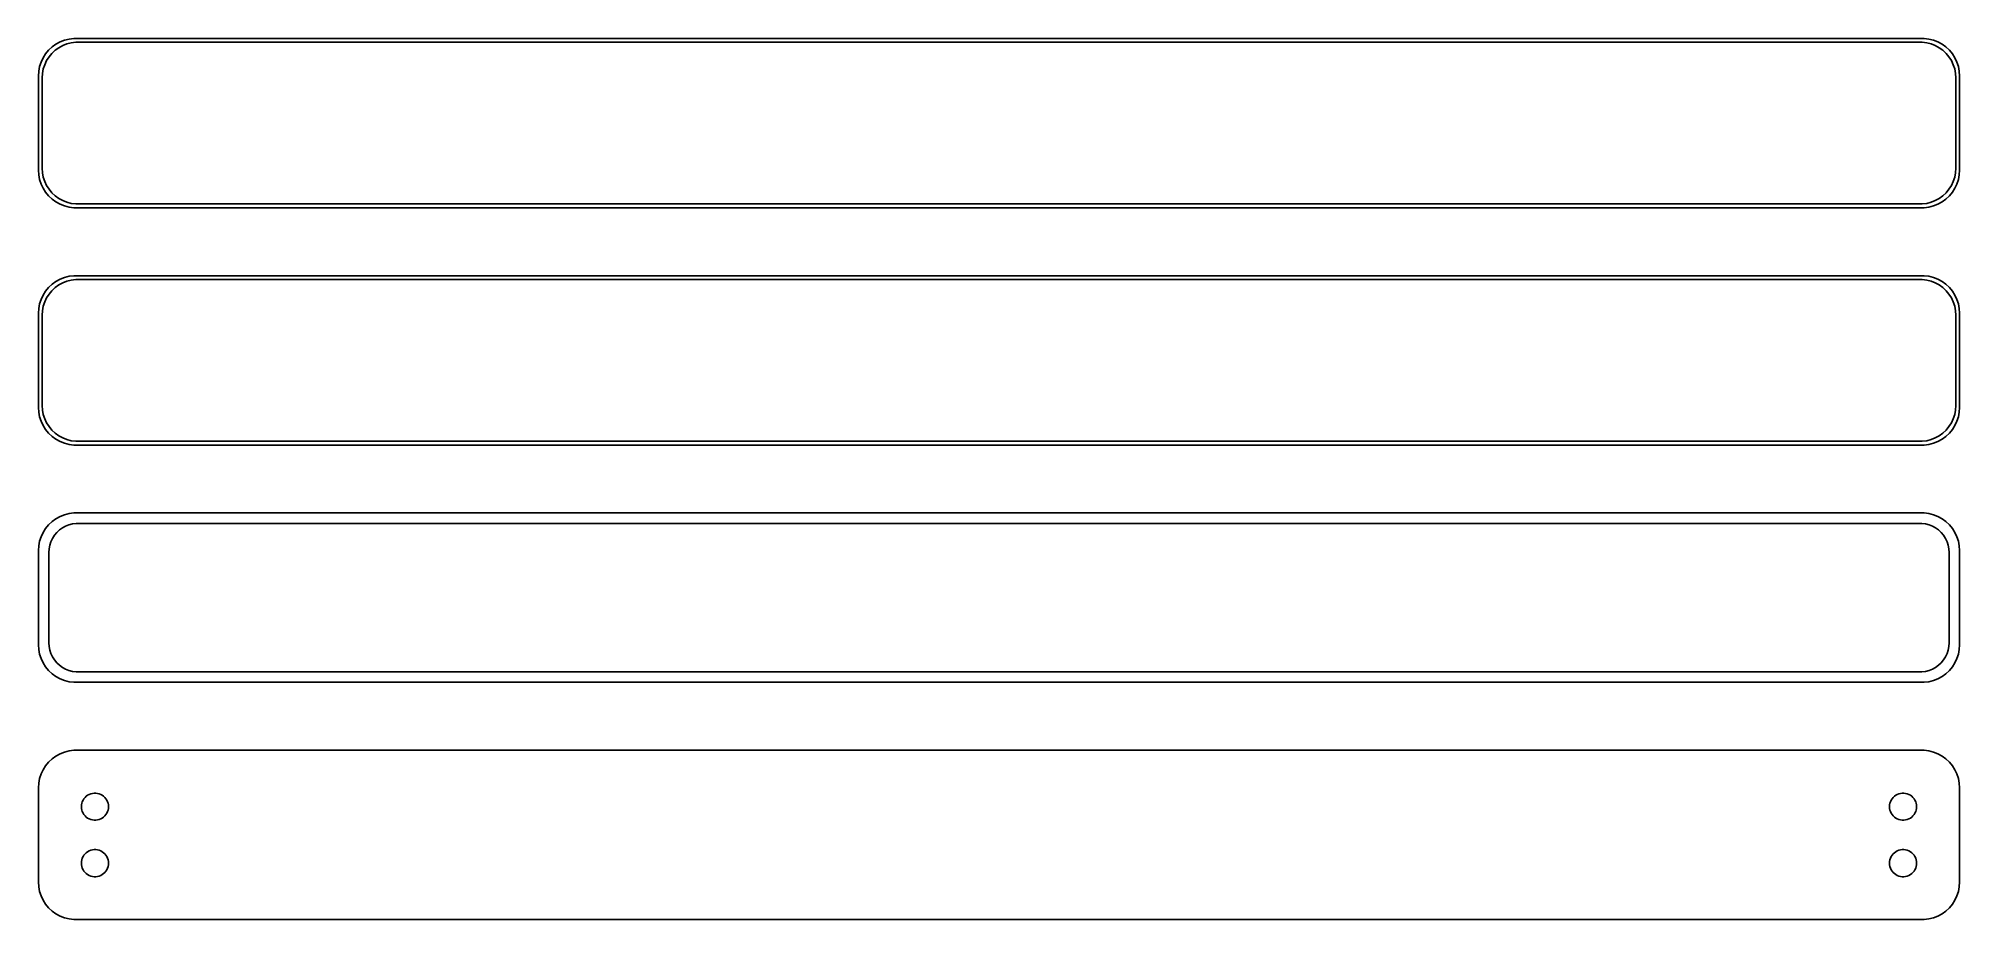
# Model space of a CAD drawing. Header units: metres. Extents: x -128 to 128, y 83 to 200.
import ezdxf

# ---------------------------------------------------------------- set-up
doc = ezdxf.new("R2010")
doc.units = ezdxf.units.M

msp = doc.modelspace()

# ---------------------------------------------------------------- linework, layer by layer
for p, q in [((-125.687, 199.103), (-126.145, 198.673)), ((-125.179, 199.472), (-125.687, 199.103)), ((-125.278, 198.66), (-124.795, 199.011)), ((-124.629, 199.774), (-125.179, 199.472)), ((-124.795, 199.011), (-124.272, 199.298)), ((-124.045, 200.005), (-124.629, 199.774)), ((-124.272, 199.298), (-123.718, 199.518)), ((-123.437, 200.161), (-124.045, 200.005)), ((-123.718, 199.518), (-123.14, 199.666)), ((-122.814, 200.24), (-123.437, 200.161)), ((-123.14, 199.666), (-122.548, 199.741)), ((122.814, 200.24), (-122.814, 200.24)), ((-122.548, 199.741), (122.548, 199.741)), ((122.548, 199.741), (123.14, 199.666)), ((123.437, 200.161), (122.814, 200.24)), ((123.14, 199.666), (123.718, 199.518)), ((124.045, 200.005), (123.437, 200.161)), ((123.718, 199.518), (124.272, 199.298)), ((124.629, 199.774), (124.045, 200.005)), ((124.272, 199.298), (124.795, 199.011)), ((125.179, 199.472), (124.629, 199.774)), ((124.795, 199.011), (125.278, 198.66)), ((125.687, 199.103), (125.179, 199.472)), ((126.145, 198.673), (125.687, 199.103)), ((-127.343, 196.493), (-127.461, 195.877)), ((-127.149, 197.091), (-127.343, 196.493)), ((-126.882, 197.659), (-127.149, 197.091)), ((-126.545, 198.189), (-126.882, 197.659)), ((-126.851, 196.181), (-126.666, 196.749)), ((-126.666, 196.749), (-126.412, 197.288)), ((-126.145, 198.673), (-126.545, 198.189)), ((-126.412, 197.288), (-126.093, 197.792)), ((-126.093, 197.792), (-125.713, 198.252)), ((-125.713, 198.252), (-125.278, 198.66)), ((125.278, 198.66), (125.713, 198.252)), ((125.713, 198.252), (126.093, 197.792)), ((126.093, 197.792), (126.412, 197.288)), ((126.545, 198.189), (126.145, 198.673)), ((126.412, 197.288), (126.666, 196.749)), ((126.882, 197.659), (126.545, 198.189)), ((126.666, 196.749), (126.851, 196.181)), ((127.149, 197.091), (126.882, 197.659)), ((127.343, 196.493), (127.149, 197.091)), ((127.461, 195.877), (127.343, 196.493)), ((-127.461, 195.877), (-127.5, 195.25)), ((-127.5, 195.25), (-127.5, 182.75)), ((-127, 195), (-126.963, 195.595)), ((-127, 183), (-127, 195)), ((-126.963, 195.595), (-126.851, 196.181)), ((126.851, 196.181), (126.963, 195.595)), ((126.963, 195.595), (127, 195)), ((127, 195), (127, 183)), ((127.5, 195.25), (127.461, 195.877)), ((127.5, 182.75), (127.5, 195.25)), ((-127.5, 182.75), (-127.461, 182.123)), ((-127.461, 182.123), (-127.343, 181.507)), ((-127.343, 181.507), (-127.149, 180.909)), ((-126.963, 182.405), (-127, 183)), ((-126.851, 181.819), (-126.963, 182.405)), ((-126.666, 181.251), (-126.851, 181.819)), ((-126.412, 180.712), (-126.666, 181.251)), ((126.666, 181.251), (126.412, 180.712)), ((126.851, 181.819), (126.666, 181.251)), ((126.963, 182.405), (126.851, 181.819)), ((127, 183), (126.963, 182.405)), ((127.149, 180.909), (127.343, 181.507)), ((127.343, 181.507), (127.461, 182.123)), ((127.461, 182.123), (127.5, 182.75)), ((-127.149, 180.909), (-126.882, 180.341)), ((-126.882, 180.341), (-126.545, 179.811)), ((-126.545, 179.811), (-126.145, 179.327)), ((-126.093, 180.208), (-126.412, 180.712)), ((-126.145, 179.327), (-125.687, 178.897)), ((-125.713, 179.748), (-126.093, 180.208)), ((-125.278, 179.34), (-125.713, 179.748)), ((-125.687, 178.897), (-125.179, 178.528)), ((-124.795, 178.989), (-125.278, 179.34)), ((-125.179, 178.528), (-124.629, 178.226)), ((-124.272, 178.702), (-124.795, 178.989)), ((-123.718, 178.482), (-124.272, 178.702)), ((124.272, 178.702), (123.718, 178.482)), ((124.795, 178.989), (124.272, 178.702)), ((124.629, 178.226), (125.179, 178.528)), ((125.278, 179.34), (124.795, 178.989)), ((125.179, 178.528), (125.687, 178.897)), ((125.713, 179.748), (125.278, 179.34)), ((125.687, 178.897), (126.145, 179.327)), ((126.093, 180.208), (125.713, 179.748)), ((126.412, 180.712), (126.093, 180.208)), ((126.145, 179.327), (126.545, 179.811)), ((126.545, 179.811), (126.882, 180.341)), ((126.882, 180.341), (127.149, 180.909)), ((-124.629, 178.226), (-124.045, 177.995)), ((-124.045, 177.995), (-123.437, 177.839)), ((-123.14, 178.334), (-123.718, 178.482)), ((-123.437, 177.839), (-122.814, 177.76)), ((-122.548, 178.259), (-123.14, 178.334)), ((-122.814, 177.76), (122.814, 177.76)), ((122.548, 178.259), (-122.548, 178.259)), ((123.14, 178.334), (122.548, 178.259)), ((122.814, 177.76), (123.437, 177.839)), ((123.718, 178.482), (123.14, 178.334)), ((123.437, 177.839), (124.045, 177.995)), ((124.045, 177.995), (124.629, 178.226)), ((-124.045, 168.505), (-124.629, 168.274)), ((-123.437, 168.661), (-124.045, 168.505)), ((-122.814, 168.74), (-123.437, 168.661)), ((122.814, 168.74), (-122.814, 168.74)), ((123.437, 168.661), (122.814, 168.74)), ((124.045, 168.505), (123.437, 168.661)), ((124.629, 168.274), (124.045, 168.505)), ((-126.882, 166.159), (-127.149, 165.591)), ((-126.545, 166.689), (-126.882, 166.159)), ((-126.666, 165.249), (-126.412, 165.788)), ((-126.145, 167.173), (-126.545, 166.689)), ((-126.412, 165.788), (-126.093, 166.292)), ((-125.687, 167.603), (-126.145, 167.173)), ((-126.093, 166.292), (-125.713, 166.752)), ((-125.713, 166.752), (-125.278, 167.16)), ((-125.179, 167.972), (-125.687, 167.603)), ((-125.278, 167.16), (-124.795, 167.511)), ((-124.629, 168.274), (-125.179, 167.972)), ((-124.795, 167.511), (-124.272, 167.798)), ((-124.272, 167.798), (-123.718, 168.018)), ((-123.718, 168.018), (-123.14, 168.166)), ((-123.14, 168.166), (-122.548, 168.241)), ((-122.548, 168.241), (122.548, 168.241)), ((122.548, 168.241), (123.14, 168.166)), ((123.14, 168.166), (123.718, 168.018)), ((123.718, 168.018), (124.272, 167.798)), ((124.272, 167.798), (124.795, 167.511)), ((125.179, 167.972), (124.629, 168.274)), ((124.795, 167.511), (125.278, 167.16)), ((125.687, 167.603), (125.179, 167.972)), ((125.278, 167.16), (125.713, 166.752)), ((126.145, 167.173), (125.687, 167.603)), ((125.713, 166.752), (126.093, 166.292)), ((126.093, 166.292), (126.412, 165.788)), ((126.545, 166.689), (126.145, 167.173)), ((126.412, 165.788), (126.666, 165.249)), ((126.882, 166.159), (126.545, 166.689)), ((127.149, 165.591), (126.882, 166.159)), ((-127.461, 164.377), (-127.5, 163.75)), ((-127.5, 163.75), (-127.5, 151.25)), ((-127.343, 164.993), (-127.461, 164.377)), ((-127.149, 165.591), (-127.343, 164.993)), ((-127, 163.5), (-126.963, 164.095)), ((-127, 151.5), (-127, 163.5)), ((-126.963, 164.095), (-126.851, 164.681)), ((-126.851, 164.681), (-126.666, 165.249)), ((126.666, 165.249), (126.851, 164.681)), ((126.851, 164.681), (126.963, 164.095)), ((126.963, 164.095), (127, 163.5)), ((127, 163.5), (127, 151.5)), ((127.343, 164.993), (127.149, 165.591)), ((127.461, 164.377), (127.343, 164.993)), ((127.5, 163.75), (127.461, 164.377)), ((127.5, 151.25), (127.5, 163.75)), ((-127.5, 151.25), (-127.461, 150.623)), ((-127.461, 150.623), (-127.343, 150.007)), ((-126.963, 150.905), (-127, 151.5)), ((-126.851, 150.319), (-126.963, 150.905)), ((126.963, 150.905), (126.851, 150.319)), ((127, 151.5), (126.963, 150.905)), ((127.343, 150.007), (127.461, 150.623)), ((127.461, 150.623), (127.5, 151.25)), ((-127.343, 150.007), (-127.149, 149.409)), ((-127.149, 149.409), (-126.882, 148.841)), ((-126.882, 148.841), (-126.545, 148.311)), ((-126.666, 149.751), (-126.851, 150.319)), ((-126.412, 149.212), (-126.666, 149.751)), ((-126.545, 148.311), (-126.145, 147.827)), ((-126.093, 148.708), (-126.412, 149.212)), ((-125.713, 148.248), (-126.093, 148.708)), ((-125.278, 147.84), (-125.713, 148.248)), ((125.713, 148.248), (125.278, 147.84)), ((126.093, 148.708), (125.713, 148.248)), ((126.412, 149.212), (126.093, 148.708)), ((126.145, 147.827), (126.545, 148.311)), ((126.666, 149.751), (126.412, 149.212)), ((126.545, 148.311), (126.882, 148.841)), ((126.851, 150.319), (126.666, 149.751)), ((126.882, 148.841), (127.149, 149.409)), ((127.149, 149.409), (127.343, 150.007)), ((-126.145, 147.827), (-125.687, 147.397)), ((-125.687, 147.397), (-125.179, 147.028)), ((-124.795, 147.489), (-125.278, 147.84)), ((-125.179, 147.028), (-124.629, 146.726)), ((-124.272, 147.202), (-124.795, 147.489)), ((-124.629, 146.726), (-124.045, 146.495)), ((-123.718, 146.982), (-124.272, 147.202)), ((-124.045, 146.495), (-123.437, 146.339)), ((-123.14, 146.834), (-123.718, 146.982)), ((-123.437, 146.339), (-122.814, 146.26)), ((-122.548, 146.759), (-123.14, 146.834)), ((-122.814, 146.26), (122.814, 146.26)), ((122.548, 146.759), (-122.548, 146.759)), ((123.14, 146.834), (122.548, 146.759)), ((122.814, 146.26), (123.437, 146.339)), ((123.718, 146.982), (123.14, 146.834)), ((123.437, 146.339), (124.045, 146.495)), ((124.272, 147.202), (123.718, 146.982)), ((124.045, 146.495), (124.629, 146.726)), ((124.795, 147.489), (124.272, 147.202)), ((124.629, 146.726), (125.179, 147.028)), ((125.278, 147.84), (124.795, 147.489)), ((125.179, 147.028), (125.687, 147.397)), ((125.687, 147.397), (126.145, 147.827)), ((-126.545, 135.189), (-126.882, 134.659)), ((-126.145, 135.673), (-126.545, 135.189)), ((-125.687, 136.103), (-126.145, 135.673)), ((-125.179, 136.472), (-125.687, 136.103)), ((-124.629, 136.774), (-125.179, 136.472)), ((-124.716, 134.981), (-124.323, 135.267)), ((-124.045, 137.005), (-124.629, 136.774)), ((-124.323, 135.267), (-123.898, 135.501)), ((-123.437, 137.161), (-124.045, 137.005)), ((-123.898, 135.501), (-123.446, 135.68)), ((-123.446, 135.68), (-122.975, 135.801)), ((-122.814, 137.24), (-123.437, 137.161)), ((-122.975, 135.801), (-122.493, 135.862)), ((122.814, 137.24), (-122.814, 137.24)), ((-122.493, 135.862), (122.493, 135.862)), ((122.493, 135.862), (122.975, 135.801)), ((123.437, 137.161), (122.814, 137.24)), ((122.975, 135.801), (123.446, 135.68)), ((124.045, 137.005), (123.437, 137.161)), ((123.446, 135.68), (123.898, 135.501)), ((123.898, 135.501), (124.323, 135.267)), ((124.629, 136.774), (124.045, 137.005)), ((124.323, 135.267), (124.716, 134.981)), ((125.179, 136.472), (124.629, 136.774)), ((125.687, 136.103), (125.179, 136.472)), ((126.145, 135.673), (125.687, 136.103)), ((126.545, 135.189), (126.145, 135.673)), ((126.882, 134.659), (126.545, 135.189)), ((-127.461, 132.877), (-127.5, 132.25)), ((-127.343, 133.493), (-127.461, 132.877)), ((-127.149, 134.091), (-127.343, 133.493)), ((-126.882, 134.659), (-127.149, 134.091)), ((-126.089, 132.485), (-125.998, 132.962)), ((-125.998, 132.962), (-125.848, 133.424)), ((-125.848, 133.424), (-125.641, 133.864)), ((-125.641, 133.864), (-125.38, 134.274)), ((-125.38, 134.274), (-125.071, 134.649)), ((-125.071, 134.649), (-124.716, 134.981)), ((124.716, 134.981), (125.071, 134.649)), ((125.071, 134.649), (125.38, 134.274)), ((125.38, 134.274), (125.641, 133.864)), ((125.641, 133.864), (125.848, 133.424)), ((125.848, 133.424), (125.998, 132.962)), ((125.998, 132.962), (126.089, 132.485)), ((127.149, 134.091), (126.882, 134.659)), ((127.343, 133.493), (127.149, 134.091)), ((127.461, 132.877), (127.343, 133.493)), ((127.5, 132.25), (127.461, 132.877)), ((-127.5, 132.25), (-127.5, 119.75)), ((-126.119, 132), (-126.089, 132.485)), ((-126.119, 120), (-126.119, 132)), ((126.089, 132.485), (126.119, 132)), ((126.119, 132), (126.119, 120)), ((127.5, 119.75), (127.5, 132.25)), ((-126.089, 119.515), (-126.119, 120)), ((126.119, 120), (126.089, 119.515)), ((-127.5, 119.75), (-127.461, 119.123)), ((-127.461, 119.123), (-127.343, 118.507)), ((-127.343, 118.507), (-127.149, 117.909)), ((-127.149, 117.909), (-126.882, 117.341)), ((-126.882, 117.341), (-126.545, 116.811)), ((-125.998, 119.038), (-126.089, 119.515)), ((-125.848, 118.576), (-125.998, 119.038)), ((-125.641, 118.136), (-125.848, 118.576)), ((-125.38, 117.726), (-125.641, 118.136)), ((-125.071, 117.351), (-125.38, 117.726)), ((-124.716, 117.019), (-125.071, 117.351)), ((125.071, 117.351), (124.716, 117.019)), ((125.38, 117.726), (125.071, 117.351)), ((125.641, 118.136), (125.38, 117.726)), ((125.848, 118.576), (125.641, 118.136)), ((125.998, 119.038), (125.848, 118.576)), ((126.089, 119.515), (125.998, 119.038)), ((126.545, 116.811), (126.882, 117.341)), ((126.882, 117.341), (127.149, 117.909)), ((127.149, 117.909), (127.343, 118.507)), ((127.343, 118.507), (127.461, 119.123)), ((127.461, 119.123), (127.5, 119.75)), ((-126.545, 116.811), (-126.145, 116.327)), ((-126.145, 116.327), (-125.687, 115.897)), ((-125.687, 115.897), (-125.179, 115.528)), ((-125.179, 115.528), (-124.629, 115.226)), ((-124.323, 116.733), (-124.716, 117.019)), ((-124.629, 115.226), (-124.045, 114.995)), ((-123.898, 116.499), (-124.323, 116.733)), ((-124.045, 114.995), (-123.437, 114.839)), ((-123.446, 116.32), (-123.898, 116.499)), ((-122.975, 116.199), (-123.446, 116.32)), ((-123.437, 114.839), (-122.814, 114.76)), ((-122.493, 116.138), (-122.975, 116.199)), ((-122.814, 114.76), (122.814, 114.76)), ((122.493, 116.138), (-122.493, 116.138)), ((122.975, 116.199), (122.493, 116.138)), ((122.814, 114.76), (123.437, 114.839)), ((123.446, 116.32), (122.975, 116.199)), ((123.437, 114.839), (124.045, 114.995)), ((123.898, 116.499), (123.446, 116.32)), ((124.323, 116.733), (123.898, 116.499)), ((124.045, 114.995), (124.629, 115.226)), ((124.716, 117.019), (124.323, 116.733)), ((124.629, 115.226), (125.179, 115.528)), ((125.179, 115.528), (125.687, 115.897)), ((125.687, 115.897), (126.145, 116.327)), ((126.145, 116.327), (126.545, 116.811)), ((-125.687, 104.603), (-126.145, 104.173)), ((-125.179, 104.972), (-125.687, 104.603)), ((-124.629, 105.274), (-125.179, 104.972)), ((-124.045, 105.505), (-124.629, 105.274)), ((-123.437, 105.661), (-124.045, 105.505)), ((-122.814, 105.74), (-123.437, 105.661)), ((122.814, 105.74), (-122.814, 105.74)), ((123.437, 105.661), (122.814, 105.74)), ((124.045, 105.505), (123.437, 105.661)), ((124.629, 105.274), (124.045, 105.505)), ((125.179, 104.972), (124.629, 105.274)), ((125.687, 104.603), (125.179, 104.972)), ((126.145, 104.173), (125.687, 104.603)), ((-127.149, 102.591), (-127.343, 101.993)), ((-126.882, 103.159), (-127.149, 102.591)), ((-126.545, 103.689), (-126.882, 103.159)), ((-126.145, 104.173), (-126.545, 103.689)), ((126.545, 103.689), (126.145, 104.173)), ((126.882, 103.159), (126.545, 103.689)), ((127.149, 102.591), (126.882, 103.159)), ((127.343, 101.993), (127.149, 102.591)), ((-127.461, 101.377), (-127.5, 100.75)), ((-127.5, 100.75), (-127.5, 88.25)), ((-127.343, 101.993), (-127.461, 101.377)), ((-121.456, 99.308), (-121.312, 99.4822)), ((-121.312, 99.4822), (-121.147, 99.6369)), ((-121.147, 99.6369), (-120.964, 99.7698)), ((-120.964, 99.7698), (-120.766, 99.8787)), ((-120.766, 99.8787), (-120.556, 99.9619)), ((-120.556, 99.9619), (-120.337, 100.018)), ((-120.337, 100.018), (-120.113, 100.046)), ((-120.113, 100.046), (-119.887, 100.046)), ((-119.887, 100.046), (-119.663, 100.018)), ((-119.663, 100.018), (-119.444, 99.9619)), ((-119.444, 99.9619), (-119.234, 99.8787)), ((-119.234, 99.8787), (-119.036, 99.7698)), ((-119.036, 99.7698), (-118.853, 99.6369)), ((-118.853, 99.6369), (-118.688, 99.4822)), ((-118.688, 99.4822), (-118.544, 99.308)), ((118.544, 99.308), (118.688, 99.4822)), ((118.688, 99.4822), (118.853, 99.6369)), ((118.853, 99.6369), (119.036, 99.7698)), ((119.036, 99.7698), (119.234, 99.8787)), ((119.234, 99.8787), (119.444, 99.9619)), ((119.444, 99.9619), (119.663, 100.018)), ((119.663, 100.018), (119.887, 100.046)), ((119.887, 100.046), (120.113, 100.046)), ((120.113, 100.046), (120.337, 100.018)), ((120.337, 100.018), (120.556, 99.9619)), ((120.556, 99.9619), (120.766, 99.8787)), ((120.766, 99.8787), (120.964, 99.7698)), ((120.964, 99.7698), (121.147, 99.6369)), ((121.147, 99.6369), (121.312, 99.4822)), ((121.312, 99.4822), (121.456, 99.308)), ((127.461, 101.377), (127.343, 101.993)), ((127.5, 100.75), (127.461, 101.377)), ((127.5, 88.25), (127.5, 100.75)), ((-121.8, 98.25), (-121.786, 98.4756)), ((-121.786, 98.0244), (-121.8, 98.25)), ((-121.786, 98.4756), (-121.743, 98.6976)), ((-121.743, 97.8024), (-121.786, 98.0244)), ((-121.743, 98.6976), (-121.674, 98.9126)), ((-121.674, 97.5874), (-121.743, 97.8024)), ((-121.674, 98.9126), (-121.577, 99.1171)), ((-121.577, 97.3828), (-121.674, 97.5874)), ((-121.577, 99.1171), (-121.456, 99.308)), ((-121.456, 97.192), (-121.577, 97.3828)), ((-121.312, 97.0178), (-121.456, 97.192)), ((-121.147, 96.8631), (-121.312, 97.0178)), ((-118.688, 97.0178), (-118.853, 96.8631)), ((-118.544, 97.192), (-118.688, 97.0178)), ((-118.544, 99.308), (-118.423, 99.1171)), ((-118.423, 97.3828), (-118.544, 97.192)), ((-118.423, 99.1171), (-118.326, 98.9126)), ((-118.326, 97.5874), (-118.423, 97.3828)), ((-118.326, 98.9126), (-118.257, 98.6976)), ((-118.257, 97.8024), (-118.326, 97.5874)), ((-118.257, 98.6976), (-118.214, 98.4756)), ((-118.214, 98.0244), (-118.257, 97.8024)), ((-118.214, 98.4756), (-118.2, 98.25)), ((-118.2, 98.25), (-118.214, 98.0244)), ((118.2, 98.25), (118.214, 98.4756)), ((118.214, 98.0244), (118.2, 98.25)), ((118.214, 98.4756), (118.257, 98.6976)), ((118.257, 97.8024), (118.214, 98.0244)), ((118.257, 98.6976), (118.326, 98.9126)), ((118.326, 97.5874), (118.257, 97.8024)), ((118.326, 98.9126), (118.423, 99.1171)), ((118.423, 97.3828), (118.326, 97.5874)), ((118.423, 99.1171), (118.544, 99.308)), ((118.544, 97.192), (118.423, 97.3828)), ((118.688, 97.0178), (118.544, 97.192)), ((118.853, 96.8631), (118.688, 97.0178)), ((121.312, 97.0178), (121.147, 96.8631)), ((121.456, 97.192), (121.312, 97.0178)), ((121.456, 99.308), (121.577, 99.1171)), ((121.577, 97.3828), (121.456, 97.192)), ((121.577, 99.1171), (121.674, 98.9126)), ((121.674, 97.5874), (121.577, 97.3828)), ((121.674, 98.9126), (121.743, 98.6976)), ((121.743, 97.8024), (121.674, 97.5874)), ((121.743, 98.6976), (121.786, 98.4756)), ((121.786, 98.0244), (121.743, 97.8024)), ((121.786, 98.4756), (121.8, 98.25)), ((121.8, 98.25), (121.786, 98.0244)), ((-120.964, 96.7302), (-121.147, 96.8631)), ((-120.766, 96.6213), (-120.964, 96.7302)), ((-120.556, 96.5381), (-120.766, 96.6213)), ((-120.337, 96.4819), (-120.556, 96.5381)), ((-120.113, 96.4536), (-120.337, 96.4819)), ((-119.887, 96.4536), (-120.113, 96.4536)), ((-119.663, 96.4819), (-119.887, 96.4536)), ((-119.444, 96.5381), (-119.663, 96.4819)), ((-119.234, 96.6213), (-119.444, 96.5381)), ((-119.036, 96.7302), (-119.234, 96.6213)), ((-118.853, 96.8631), (-119.036, 96.7302)), ((119.036, 96.7302), (118.853, 96.8631)), ((119.234, 96.6213), (119.036, 96.7302)), ((119.444, 96.5381), (119.234, 96.6213)), ((119.663, 96.4819), (119.444, 96.5381)), ((119.887, 96.4536), (119.663, 96.4819)), ((120.113, 96.4536), (119.887, 96.4536)), ((120.337, 96.4819), (120.113, 96.4536)), ((120.556, 96.5381), (120.337, 96.4819)), ((120.766, 96.6213), (120.556, 96.5381)), ((120.964, 96.7302), (120.766, 96.6213)), ((121.147, 96.8631), (120.964, 96.7302)), ((-121.577, 91.6172), (-121.456, 91.808)), ((-121.456, 91.808), (-121.312, 91.9822)), ((-121.312, 91.9822), (-121.147, 92.1369)), ((-121.147, 92.1369), (-120.964, 92.2698)), ((-120.964, 92.2698), (-120.766, 92.3787)), ((-120.766, 92.3787), (-120.556, 92.4619)), ((-120.556, 92.4619), (-120.337, 92.5181)), ((-120.337, 92.5181), (-120.113, 92.5464)), ((-120.113, 92.5464), (-119.887, 92.5464)), ((-119.887, 92.5464), (-119.663, 92.5181)), ((-119.663, 92.5181), (-119.444, 92.4619)), ((-119.444, 92.4619), (-119.234, 92.3787)), ((-119.234, 92.3787), (-119.036, 92.2698)), ((-119.036, 92.2698), (-118.853, 92.1369)), ((-118.853, 92.1369), (-118.688, 91.9822)), ((-118.688, 91.9822), (-118.544, 91.808)), ((-118.544, 91.808), (-118.423, 91.6172)), ((118.423, 91.6172), (118.544, 91.808)), ((118.544, 91.808), (118.688, 91.9822)), ((118.688, 91.9822), (118.853, 92.1369)), ((118.853, 92.1369), (119.036, 92.2698)), ((119.036, 92.2698), (119.234, 92.3787)), ((119.234, 92.3787), (119.444, 92.4619)), ((119.444, 92.4619), (119.663, 92.5181)), ((119.663, 92.5181), (119.887, 92.5464)), ((119.887, 92.5464), (120.113, 92.5464)), ((120.113, 92.5464), (120.337, 92.5181)), ((120.337, 92.5181), (120.556, 92.4619)), ((120.556, 92.4619), (120.766, 92.3787)), ((120.766, 92.3787), (120.964, 92.2698)), ((120.964, 92.2698), (121.147, 92.1369)), ((121.147, 92.1369), (121.312, 91.9822)), ((121.312, 91.9822), (121.456, 91.808)), ((121.456, 91.808), (121.577, 91.6172)), ((-121.8, 90.75), (-121.786, 90.9756)), ((-121.786, 90.5244), (-121.8, 90.75)), ((-121.786, 90.9756), (-121.743, 91.1976)), ((-121.743, 90.3024), (-121.786, 90.5244)), ((-121.743, 91.1976), (-121.674, 91.4126)), ((-121.674, 90.0874), (-121.743, 90.3024)), ((-121.674, 91.4126), (-121.577, 91.6172)), ((-121.577, 89.8829), (-121.674, 90.0874)), ((-121.456, 89.692), (-121.577, 89.8829)), ((-121.312, 89.5178), (-121.456, 89.692)), ((-121.147, 89.3631), (-121.312, 89.5178)), ((-120.964, 89.2302), (-121.147, 89.3631)), ((-118.853, 89.3631), (-119.036, 89.2302)), ((-118.688, 89.5178), (-118.853, 89.3631)), ((-118.544, 89.692), (-118.688, 89.5178)), ((-118.423, 89.8829), (-118.544, 89.692)), ((-118.423, 91.6172), (-118.326, 91.4126)), ((-118.326, 90.0874), (-118.423, 89.8829)), ((-118.326, 91.4126), (-118.257, 91.1976)), ((-118.257, 90.3024), (-118.326, 90.0874)), ((-118.257, 91.1976), (-118.214, 90.9756)), ((-118.214, 90.5244), (-118.257, 90.3024)), ((-118.214, 90.9756), (-118.2, 90.75)), ((-118.2, 90.75), (-118.214, 90.5244)), ((118.2, 90.75), (118.214, 90.9756)), ((118.214, 90.5244), (118.2, 90.75)), ((118.214, 90.9756), (118.257, 91.1976)), ((118.257, 90.3024), (118.214, 90.5244)), ((118.257, 91.1976), (118.326, 91.4126)), ((118.326, 90.0874), (118.257, 90.3024)), ((118.326, 91.4126), (118.423, 91.6172)), ((118.423, 89.8829), (118.326, 90.0874)), ((118.544, 89.692), (118.423, 89.8829)), ((118.688, 89.5178), (118.544, 89.692)), ((118.853, 89.3631), (118.688, 89.5178)), ((119.036, 89.2302), (118.853, 89.3631)), ((121.147, 89.3631), (120.964, 89.2302)), ((121.312, 89.5178), (121.147, 89.3631)), ((121.456, 89.692), (121.312, 89.5178)), ((121.577, 89.8829), (121.456, 89.692)), ((121.577, 91.6172), (121.674, 91.4126)), ((121.674, 90.0874), (121.577, 89.8829)), ((121.674, 91.4126), (121.743, 91.1976)), ((121.743, 90.3024), (121.674, 90.0874)), ((121.743, 91.1976), (121.786, 90.9756)), ((121.786, 90.5244), (121.743, 90.3024)), ((121.786, 90.9756), (121.8, 90.75)), ((121.8, 90.75), (121.786, 90.5244)), ((-127.5, 88.25), (-127.461, 87.6233)), ((-127.461, 87.6233), (-127.343, 87.0066)), ((-127.343, 87.0066), (-127.149, 86.4094)), ((-120.766, 89.1213), (-120.964, 89.2302)), ((-120.556, 89.0381), (-120.766, 89.1213)), ((-120.337, 88.9819), (-120.556, 89.0381)), ((-120.113, 88.9536), (-120.337, 88.9819)), ((-119.887, 88.9536), (-120.113, 88.9536)), ((-119.663, 88.9819), (-119.887, 88.9536)), ((-119.444, 89.0381), (-119.663, 88.9819)), ((-119.234, 89.1213), (-119.444, 89.0381)), ((-119.036, 89.2302), (-119.234, 89.1213)), ((119.234, 89.1213), (119.036, 89.2302)), ((119.444, 89.0381), (119.234, 89.1213)), ((119.663, 88.9819), (119.444, 89.0381)), ((119.887, 88.9536), (119.663, 88.9819)), ((120.113, 88.9536), (119.887, 88.9536)), ((120.337, 88.9819), (120.113, 88.9536)), ((120.556, 89.0381), (120.337, 88.9819)), ((120.766, 89.1213), (120.556, 89.0381)), ((120.964, 89.2302), (120.766, 89.1213)), ((127.149, 86.4094), (127.343, 87.0066)), ((127.343, 87.0066), (127.461, 87.6233)), ((127.461, 87.6233), (127.5, 88.25)), ((-127.149, 86.4094), (-126.882, 85.8412)), ((-126.882, 85.8412), (-126.545, 85.3111)), ((-126.545, 85.3111), (-126.145, 84.8273)), ((-126.145, 84.8273), (-125.687, 84.3974)), ((-125.687, 84.3974), (-125.179, 84.0284)), ((125.179, 84.0284), (125.687, 84.3974)), ((125.687, 84.3974), (126.145, 84.8273)), ((126.145, 84.8273), (126.545, 85.3111)), ((126.545, 85.3111), (126.882, 85.8412)), ((126.882, 85.8412), (127.149, 86.4094)), ((-125.179, 84.0284), (-124.629, 83.7259)), ((-124.629, 83.7259), (-124.045, 83.4947)), ((-124.045, 83.4947), (-123.437, 83.3386)), ((-123.437, 83.3386), (-122.814, 83.2599)), ((-122.814, 83.2599), (122.814, 83.2599)), ((122.814, 83.2599), (123.437, 83.3386)), ((123.437, 83.3386), (124.045, 83.4947)), ((124.045, 83.4947), (124.629, 83.7259)), ((124.629, 83.7259), (125.179, 84.0284))]:
    msp.add_line(p, q)

doc.saveas('drawing.dxf')
